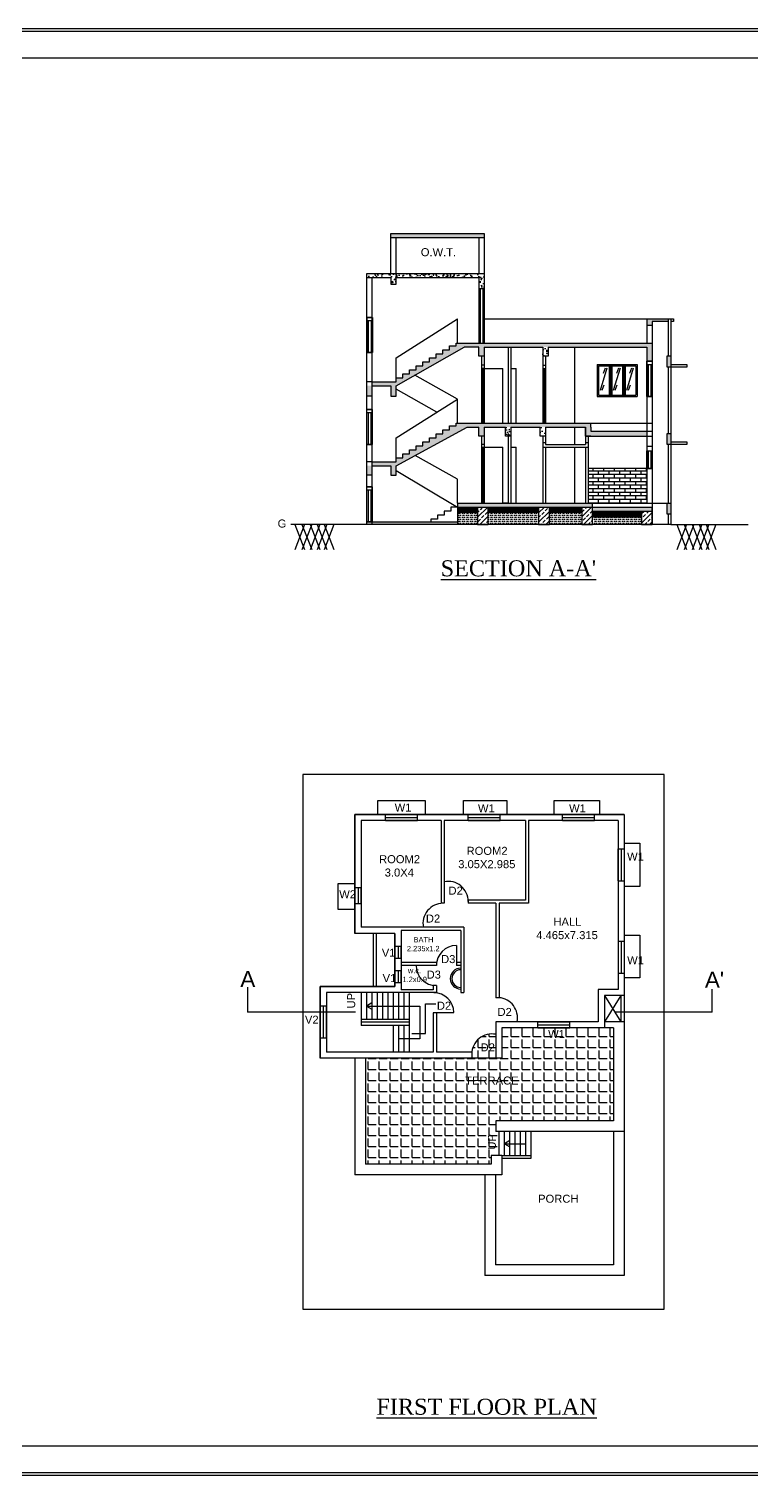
# Model space of a CAD drawing. Header units: inches. Extents: x -5145 to -5044, y 5307 to 5361.
# Drawn here: x -5115.1 to -5088, y 5306.5 to 5360.7 of the extents above; entities that cross this region are included whole.
import ezdxf

# ---------------------------------------------------------------- set-up
doc = ezdxf.new("R2010")
doc.units = ezdxf.units.IN
doc.header["$MEASUREMENT"] = 0
doc.linetypes.add('ACAD_ISO02W100', pattern=[15, 12, -3])
doc.linetypes.add('ACAD_ISO08W100', pattern=[36, 24, -3, 6, -3])
doc.layers.add('Layer1', color=10, linetype='Continuous', lineweight=25)
doc.styles.get("Standard").update_dxf_attribs({"font": 'arial.ttf'})
pattern_1 = [(50, (-5270.7485, 5328.673), (7.1726, -0.62752), [0.75, -8.25]), (355, (-5270.7485, 5328.673), (-1.3875, 7.52192), [0.6, -6.6]), (100.4514, (-5270.151, 5328.621), (5.7851, 6.8944), [0.6374, -7.01142]), (46.184, (-5270.7485, 5330.673), (10.6724, -1.6552), [1.125, -12.375]), (96.6356, (-5269.859, 5330.535), (9.3466, 9.7412), [0.9561, -10.51714]), (351.184, (-5270.749, 5330.673), (9.3466, 9.7412), [0.9, -9.9]), (21, (-5269.7485, 5330.173), (5.96907, -4.02619), [0.75, -8.25]), (326, (-5269.7485, 5330.173), (2.43315, 7.2515), [0.6, -6.6]), (71.4514, (-5269.251, 5329.8375), (8.40222, 3.2253), [0.6374, -7.01142]), (37.5, (-5270.7485, 5328.673), (0.1216, 3.32894), [0, -6.52, 0, -6.7, 0, -6.625]), (7.5, (-5270.7485, 5328.673), (2.630695, 3.94412), [0, -3.82, 0, -6.37, 0, -2.525]), (327.5, (-5272.9785, 5328.673), (5.338224, -0.22555), [0, -2.5, 0, -7.8, 0, -10.35]), (317.5, (-5273.9785, 5328.673), (5.83186, 1.00105), [0, -3.25, 0, -5.18, 0, -7.35])]
pattern_2 = [(50, (-5270.74852, 5328.67306), (0.3586301, -0.03137607), [0.0375, -0.4125]), (355, (-5270.74852, 5328.67306), (-0.0693757, 0.3760961), [0.03, -0.33]), (100.45144, (-5270.71863, 5328.67045), (0.2892544, 0.34472), [0.0318701, -0.35057106]), (46.1842, (-5270.7485, 5328.77306), (0.5336207, -0.0827596), [0.05625, -0.61875]), (96.63564, (-5270.70405, 5328.76616), (0.467331, 0.4870593), [0.0478052, -0.5258569]), (351.18416, (-5270.7485, 5328.77306), (0.467331, 0.4870593), [0.045, -0.495]), (21, (-5270.69852, 5328.74806), (0.29845353, -0.20130945), [0.0375, -0.4125]), (326, (-5270.69852, 5328.74806), (0.1216577, 0.362575), [0.03, -0.33]), (71.45144, (-5270.67365, 5328.7313), (0.4201112, 0.1612656), [0.0318701, -0.35057106]), (37.5, (-5270.74852, 5328.67306), (0.00607993, 0.16644693), [0, -0.326, 0, -0.335, 0, -0.33125]), (7.5, (-5270.74852, 5328.67306), (0.13153477, 0.19720586), [0, -0.191, 0, -0.3185, 0, -0.12625]), (327.5, (-5270.86002, 5328.67306), (0.26691122, -0.01127744), [0, -0.125, 0, -0.39, 0, -0.5175]), (317.5, (-5270.91002, 5328.67306), (0.29159308, 0.0500525), [0, -0.1625, 0, -0.259, 0, -0.3675])]

msp = doc.modelspace()

# ---------------------------------------------------------------- hatches: boundary and pattern name
at = {"lineweight": -2}
h = msp.add_hatch(dxfattribs=at)
h.set_pattern_fill('AR-CONC', color=256, scale=0.05)
h.set_pattern_definition(pattern_2)
h.paths.add_polyline_path([(-5091.731, 5349.73), (-5091.131, 5349.73), (-5091.131, 5349.83), (-5091.931, 5349.83), (-5091.931, 5349.59), (-5091.731, 5349.59)])
h.paths.add_polyline_path([(-5094.028, 5345.93), (-5099.03, 5345.93), (-5099.075, 5345.931), (-5099.075, 5345.831), (-5099.325, 5345.831), (-5099.325, 5345.681), (-5099.575, 5345.681), (-5099.575, 5345.531), (-5099.825, 5345.531), (-5099.825, 5345.381), (-5100.075, 5345.381), (-5100.075, 5345.231), (-5100.325, 5345.231), (-5100.325, 5345.081), (-5100.575, 5345.081), (-5100.575, 5344.931), (-5100.825, 5344.931), (-5100.825, 5344.781), (-5101.075, 5344.781), (-5101.075, 5344.631), (-5101.325, 5344.631), (-5101.325, 5344.481), (-5101.325, 5344.48), (-5102.23, 5344.48), (-5102.23, 5344.33), (-5101.525, 5344.33), (-5101.525, 5343.98), (-5101.325, 5343.98), (-5101.325, 5344.33), (-5098.674, 5345.78), (-5098.228, 5345.78), (-5098.228, 5345.437), (-5098.028, 5345.437), (-5098.028, 5345.78), (-5097.23, 5345.78), (-5097.23, 5345.781), (-5097.03, 5345.781), (-5097.03, 5345.78), (-5095.93, 5345.78), (-5095.93, 5345.781), (-5095.73, 5345.781), (-5095.73, 5345.78), (-5094.228, 5345.78), (-5094.228, 5345.436), (-5091.931, 5345.436), (-5091.931, 5345.63), (-5094.028, 5345.63), (-5094.028, 5345.78)])
h.paths.add_polyline_path([(-5091.031, 5348.444), (-5091.167, 5348.444), (-5091.167, 5348.03), (-5091.031, 5348.03)])
h.paths.add_polyline_path([(-5091.031, 5345.543), (-5091.167, 5345.543), (-5091.167, 5345.13), (-5091.031, 5345.13)])
h.paths.add_polyline_path([(-5091.031, 5342.93), (-5091.167, 5342.93), (-5091.167, 5342.517), (-5091.031, 5342.517)])
h.paths.add_polyline_path([(-5093.968, 5342.93), (-5099.03, 5342.93), (-5099.03, 5342.78), (-5093.968, 5342.78)])
h.paths.add_polyline_path([(-5091.731, 5342.78), (-5093.968, 5342.78), (-5093.968, 5342.63), (-5091.731, 5342.63)])
h.paths.add_polyline_path([(-5099.03, 5342.23), (-5102.228, 5342.23), (-5102.228, 5342.229), (-5102.23, 5342.13), (-5099.03, 5342.13)])
h.paths.add_polyline_path([(-5102.23, 5342.229), (-5102.43, 5342.229), (-5102.43, 5342.13), (-5102.23, 5342.13)])
h.paths.add_polyline_path([(-5102.23, 5344.33), (-5102.43, 5344.33), (-5102.43, 5343.98), (-5102.23, 5343.98)])
h.paths.add_polyline_path([(-5102.23, 5347.33), (-5102.43, 5347.33), (-5102.43, 5346.938), (-5102.23, 5346.938)])
h.paths.add_polyline_path([(-5098.03, 5353.03), (-5101.53, 5353.03), (-5101.53, 5352.88), (-5098.03, 5352.88)])
h = msp.add_hatch(dxfattribs=at)
h.set_pattern_fill('AR-CONC', color=256)
h.set_pattern_definition(pattern_1)
h.paths.add_polyline_path([(-5098.03, 5351.53), (-5102.43, 5351.53), (-5102.43, 5351.38), (-5101.525, 5351.38), (-5101.525, 5351.13), (-5101.325, 5351.13), (-5101.325, 5351.38), (-5098.23, 5351.38), (-5098.23, 5350.979), (-5098.03, 5350.979)])
h = msp.add_hatch(dxfattribs=at)
h.set_pattern_fill('AR-CONC', color=256)
h.set_pattern_definition(pattern_1)
h.paths.add_polyline_path([(-5098.03, 5351.53), (-5102.43, 5351.53), (-5102.43, 5351.38), (-5101.525, 5351.38), (-5101.525, 5351.13), (-5101.325, 5351.13), (-5101.325, 5351.38), (-5098.23, 5351.38), (-5098.23, 5350.979), (-5098.03, 5350.979)])
h = msp.add_hatch(dxfattribs=at)
h.set_pattern_fill('AR-CONC', color=256, scale=0.05)
h.set_pattern_definition(pattern_2)
h.paths.add_polyline_path([(-5098.03, 5351.53), (-5102.43, 5351.53), (-5102.43, 5351.38), (-5101.525, 5351.38), (-5101.525, 5351.13), (-5101.325, 5351.13), (-5101.325, 5351.38), (-5098.23, 5351.38), (-5098.23, 5350.979), (-5098.03, 5350.979)])
h = msp.add_hatch(dxfattribs=at)
h.set_pattern_fill('AR-CONC', color=256, scale=0.05)
h.set_pattern_definition(pattern_2)
h.paths.add_polyline_path([(-5101.325, 5347.33), (-5098.785, 5348.78), (-5098.23, 5348.78), (-5098.23, 5348.436), (-5098.03, 5348.436), (-5098.03, 5348.78), (-5095.828, 5348.78), (-5095.828, 5348.781), (-5095.628, 5348.781), (-5091.931, 5348.78), (-5091.931, 5348.245), (-5091.731, 5348.245), (-5091.731, 5348.93), (-5099.03, 5348.93), (-5099.075, 5348.93), (-5099.075, 5348.83), (-5099.325, 5348.83), (-5099.325, 5348.68), (-5099.575, 5348.68), (-5099.575, 5348.53), (-5099.825, 5348.53), (-5099.825, 5348.38), (-5100.075, 5348.38), (-5100.075, 5348.23), (-5100.325, 5348.23), (-5100.325, 5348.08), (-5100.575, 5348.08), (-5100.575, 5347.93), (-5100.825, 5347.93), (-5100.825, 5347.78), (-5101.075, 5347.78), (-5101.075, 5347.63), (-5101.325, 5347.63), (-5101.325, 5347.48), (-5102.23, 5347.48), (-5102.23, 5347.33), (-5101.525, 5347.33), (-5101.525, 5346.938), (-5101.325, 5346.938)])
h = msp.add_hatch(dxfattribs=at)
h.set_pattern_fill('AR-CONC', color=256, scale=0.05)
h.set_pattern_definition(pattern_2)
h.paths.add_polyline_path([(-5097.03, 5345.78), (-5097.23, 5345.78), (-5097.23, 5345.437), (-5097.03, 5345.437)])
h.paths.add_polyline_path([(-5095.73, 5345.78), (-5095.93, 5345.78), (-5095.93, 5345.436), (-5095.73, 5345.436)])
h.paths.add_polyline_path([(-5095.628, 5348.78), (-5095.83, 5348.78), (-5095.83, 5348.436), (-5095.628, 5348.436)])
h = msp.add_hatch(dxfattribs=at)
h.set_pattern_fill('AR-BRSTD', color=256, scale=0.05)
h.set_pattern_definition([(0, (-5270.74852, 5328.67306), (0, 0.13335), []), (90, (-5270.74852, 5328.67306), (-0.2, 0.13335), [0.13335, -0.13335])])
h.paths.add_polyline_path([(-5091.931, 5344.23), (-5094.13, 5344.23), (-5094.13, 5342.93), (-5091.931, 5342.93)])
h = msp.add_hatch(dxfattribs=at)
h.set_pattern_fill('EARTH', color=256, scale=0.5)
h.set_pattern_definition([(0, (-5270.74852, 5328.67306), (0.125, 0.125), [0.125, -0.125]), (0, (-5270.74852, 5328.71994), (0.125, 0.125), [0.125, -0.125]), (0, (-5270.74852, 5328.76681), (0.125, 0.125), [0.125, -0.125]), (90, (-5270.7329, 5328.78244), (-0.125, 0.125), [0.125, -0.125]), (90, (-5270.68602, 5328.78244), (-0.125, 0.125), [0.125, -0.125]), (90, (-5270.63915, 5328.78244), (-0.125, 0.125), [0.125, -0.125])])
h.paths.add_polyline_path([(-5095.988, 5342.78), (-5097.879, 5342.78), (-5097.879, 5342.596), (-5095.988, 5342.596)])
h.paths.add_polyline_path([(-5094.368, 5342.78), (-5095.588, 5342.78), (-5095.588, 5342.596), (-5094.368, 5342.596)])
h.paths.add_polyline_path([(-5098.279, 5342.78), (-5099.03, 5342.78), (-5099.03, 5342.596), (-5098.279, 5342.596)])
h.paths.add_polyline_path([(-5092.131, 5342.63), (-5093.968, 5342.63), (-5093.968, 5342.411), (-5092.131, 5342.411)])
h = msp.add_hatch(dxfattribs=at)
h.set_pattern_fill('ANSI33', color=256)
h.set_pattern_definition([(45, (-5270.74852, 5328.67306), (-0.1767767, 0.1767767), []), (45, (-5270.57174, 5328.67306), (-0.1767767, 0.1767767), [0.125, -0.0625])])
h.paths.add_polyline_path([(-5095.588, 5342.78), (-5095.988, 5342.78), (-5095.988, 5342.13), (-5095.588, 5342.13)])
h.paths.add_polyline_path([(-5093.968, 5342.78), (-5094.368, 5342.78), (-5094.368, 5342.13), (-5093.968, 5342.13)])
h.paths.add_polyline_path([(-5091.731, 5342.63), (-5092.131, 5342.63), (-5092.131, 5342.13), (-5091.731, 5342.13)])
h.paths.add_polyline_path([(-5097.879, 5342.78), (-5098.279, 5342.78), (-5098.279, 5342.13), (-5097.879, 5342.13)])
h = msp.add_hatch(dxfattribs=at)
h.set_pattern_fill('MUDST', color=256, scale=0.3)
h.set_pattern_definition([(0, (-5270.74852, 5328.67306), (0.15, 0.075), [0.075, -0.075, 0, -0.075, 0, -0.075])])
h.paths.add_polyline_path([(-5098.279, 5342.596), (-5099.03, 5342.596), (-5099.03, 5342.13), (-5098.279, 5342.13)])
h.paths.add_polyline_path([(-5095.988, 5342.596), (-5097.879, 5342.596), (-5097.879, 5342.13), (-5095.988, 5342.13)])
h.paths.add_polyline_path([(-5094.368, 5342.596), (-5095.588, 5342.596), (-5095.588, 5342.13), (-5094.368, 5342.13)])
h.paths.add_polyline_path([(-5092.131, 5342.411), (-5093.968, 5342.411), (-5093.968, 5342.13), (-5092.131, 5342.13)])
h = msp.add_hatch()
h.set_pattern_fill('ANGLE', color=256, scale=1.5)
h.set_pattern_definition([(0, (-5179.10756, 5325.82724), (0, 0.4125), [0.3, -0.1125]), (90, (-5179.10756, 5325.82724), (-0.4125, 3e-17), [0.3, -0.1125])])
h.paths.add_polyline_path([(-5102.473, 5322.121), (-5102.473, 5318.151), (-5097.763, 5318.151), (-5097.763, 5318.481), (-5097.463, 5318.481), (-5097.463, 5319.381), (-5097.593, 5319.381), (-5097.593, 5319.781), (-5093.183, 5319.781), (-5093.183, 5323.261), (-5094.823, 5323.261), (-5094.823, 5323.259), (-5096.023, 5323.259), (-5097.363, 5323.261), (-5097.363, 5322.121), (-5097.593, 5322.121), (-5097.593, 5323.019, 0.473734), (-5098.493, 5322.283), (-5098.493, 5322.121)])
h.paths.add_polyline_path([(-5098.271, 5322.216), (-5097.586, 5322.216), (-5097.586, 5322.834), (-5098.271, 5322.834)], flags=24)
h.paths.add_polyline_path([(-5095.714, 5322.719), (-5094.935, 5322.719), (-5094.935, 5323.337), (-5095.714, 5323.337)], flags=9)
h.paths.add_polyline_path([(-5098.827, 5320.969), (-5096.674, 5320.969), (-5096.674, 5321.587), (-5098.827, 5321.587)], flags=24)
h.paths.add_polyline_path([(-5097.429, 5318.588), (-5097.429, 5319.321), (-5098.048, 5319.321), (-5098.048, 5318.588)], flags=25)

# ---------------------------------------------------------------- linework, layer by layer
for p, q in [((-5101.53, 5351.53), (-5101.53, 5353.03)), ((-5101.53, 5353.03), (-5098.03, 5353.03)), ((-5098.03, 5353.03), (-5098.03, 5348.93)), ((-5101.53, 5352.88), (-5098.03, 5352.88)), ((-5101.33, 5351.53), (-5101.33, 5352.88)), ((-5098.23, 5352.88), (-5098.23, 5351.53)), ((-5102.43, 5342.13), (-5102.43, 5351.53)), ((-5102.43, 5351.53), (-5098.03, 5351.53)), ((-5102.43, 5351.38), (-5101.525, 5351.38)), ((-5102.23, 5342.13), (-5102.23, 5351.38)), ((-5101.525, 5351.38), (-5101.525, 5351.13)), ((-5101.325, 5351.38), (-5098.23, 5351.38)), ((-5101.325, 5351.13), (-5101.325, 5351.38)), ((-5098.23, 5351.38), (-5098.23, 5348.93)), ((-5101.525, 5351.13), (-5101.325, 5351.13)), ((-5098.23, 5350.979), (-5098.03, 5350.979)), ((-5098.18, 5350.979), (-5098.18, 5348.93)), ((-5098.078, 5350.979), (-5098.078, 5348.93)), ((-5102.222, 5349.885), (-5102.422, 5349.885)), ((-5102.422, 5349.771), (-5102.222, 5349.771)), ((-5102.375, 5349.771), (-5102.375, 5348.571)), ((-5102.269, 5349.771), (-5102.269, 5348.571)), ((-5101.325, 5348.38), (-5099.03, 5349.83)), ((-5099.03, 5348.93), (-5099.03, 5349.83)), ((-5099.03, 5349.83), (-5099.03, 5349.83)), ((-5098.03, 5349.83), (-5090.93, 5349.83)), ((-5091.931, 5349.83), (-5091.931, 5348.93)), ((-5091.131, 5349.73), (-5091.731, 5349.73)), ((-5091.731, 5349.73), (-5091.731, 5342.13)), ((-5091.131, 5349.83), (-5091.131, 5348.444)), ((-5091.031, 5349.83), (-5091.031, 5342.13)), ((-5090.93, 5349.73), (-5091.031, 5349.73)), ((-5090.93, 5349.83), (-5090.93, 5349.73)), ((-5091.731, 5349.59), (-5091.931, 5349.59)), ((-5101.325, 5347.33), (-5098.785, 5348.78)), ((-5099.03, 5348.93), (-5091.731, 5348.93)), ((-5098.23, 5348.78), (-5098.785, 5348.78)), ((-5098.23, 5348.436), (-5098.23, 5348.78)), ((-5098.03, 5348.78), (-5098.03, 5345.93)), ((-5098.03, 5348.78), (-5095.83, 5348.78)), ((-5098.03, 5348.78), (-5098.03, 5348.436)), ((-5097.13, 5348.78), (-5097.13, 5345.93)), ((-5097.03, 5348.78), (-5097.03, 5345.93)), ((-5095.83, 5348.78), (-5095.83, 5345.93)), ((-5095.628, 5348.78), (-5091.931, 5348.78)), ((-5094.632, 5345.93), (-5094.632, 5348.78)), ((-5091.931, 5348.78), (-5091.931, 5342.93)), ((-5102.422, 5348.571), (-5102.222, 5348.571)), ((-5101.325, 5347.48), (-5101.325, 5348.38)), ((-5098.03, 5348.436), (-5098.23, 5348.436)), ((-5098.13, 5348.436), (-5098.13, 5345.93)), ((-5098.03, 5348.097), (-5098.13, 5348.097)), ((-5095.83, 5348.097), (-5095.73, 5348.097)), ((-5095.73, 5348.436), (-5095.73, 5345.93)), ((-5093.801, 5348.13), (-5093.801, 5346.93)), ((-5093.801, 5348.13), (-5092.301, 5348.13)), ((-5092.301, 5348.13), (-5092.301, 5346.93)), ((-5091.731, 5348.245), (-5091.931, 5348.245)), ((-5091.931, 5348.13), (-5091.731, 5348.13)), ((-5091.884, 5348.13), (-5091.884, 5346.93)), ((-5091.779, 5348.13), (-5091.779, 5346.93)), ((-5091.03, 5348.13), (-5090.43, 5348.13)), ((-5090.43, 5348.13), (-5090.43, 5348.03)), ((-5099.03, 5346.83), (-5100.63, 5347.727)), ((-5098.03, 5347.98), (-5098.13, 5347.98)), ((-5098.08, 5347.98), (-5098.08, 5345.93)), ((-5098.03, 5347.98), (-5097.33, 5347.98)), ((-5097.33, 5345.93), (-5097.33, 5347.98)), ((-5097.03, 5347.98), (-5096.83, 5347.98)), ((-5096.83, 5345.93), (-5096.83, 5347.98)), ((-5095.83, 5347.976), (-5095.73, 5347.976)), ((-5095.78, 5347.976), (-5095.78, 5345.93)), ((-5093.751, 5348.08), (-5092.351, 5348.08)), ((-5093.751, 5348.08), (-5093.751, 5346.98)), ((-5093.435, 5347.992), (-5093.688, 5347.154)), ((-5093.497, 5347.992), (-5093.573, 5347.785)), ((-5093.351, 5348.08), (-5093.351, 5346.98)), ((-5093.301, 5348.08), (-5093.301, 5346.98)), ((-5093.251, 5348.08), (-5093.251, 5346.98)), ((-5092.937, 5347.992), (-5093.19, 5347.154)), ((-5093, 5347.992), (-5093.075, 5347.785)), ((-5092.851, 5348.08), (-5092.851, 5346.98)), ((-5092.801, 5348.08), (-5092.801, 5346.98)), ((-5092.751, 5348.08), (-5092.751, 5346.98)), ((-5092.441, 5347.992), (-5092.694, 5347.154)), ((-5092.504, 5347.992), (-5092.579, 5347.785)), ((-5092.351, 5348.08), (-5092.351, 5346.98)), ((-5091.131, 5348.03), (-5091.131, 5345.543)), ((-5090.43, 5348.03), (-5091.03, 5348.03)), ((-5102.23, 5347.48), (-5102.43, 5347.48)), ((-5102.23, 5347.48), (-5101.325, 5347.48)), ((-5102.23, 5347.33), (-5101.525, 5347.33)), ((-5101.525, 5347.33), (-5101.525, 5346.938)), ((-5101.325, 5346.938), (-5101.325, 5347.33)), ((-5099.799, 5346.344), (-5101.325, 5347.199)), ((-5093.55, 5347.356), (-5093.626, 5347.149)), ((-5093.052, 5347.356), (-5093.128, 5347.149)), ((-5092.556, 5347.356), (-5092.632, 5347.149)), ((-5102.23, 5346.938), (-5102.43, 5346.938)), ((-5101.525, 5346.938), (-5101.325, 5346.938)), ((-5101.325, 5345.38), (-5099.03, 5346.83)), ((-5099.03, 5345.93), (-5099.03, 5346.83)), ((-5093.801, 5346.93), (-5092.301, 5346.93)), ((-5093.751, 5346.98), (-5092.351, 5346.98)), ((-5091.931, 5346.93), (-5091.731, 5346.93)), ((-5102.227, 5346.438), (-5102.427, 5346.438)), ((-5102.427, 5346.324), (-5102.227, 5346.324)), ((-5102.379, 5346.324), (-5102.379, 5345.124)), ((-5102.274, 5346.324), (-5102.274, 5345.124)), ((-5099.03, 5345.93), (-5091.731, 5345.93)), ((-5094.028, 5345.78), (-5094.028, 5345.93)), ((-5101.325, 5344.33), (-5098.674, 5345.78)), ((-5098.674, 5345.78), (-5098.228, 5345.78)), ((-5098.13, 5345.437), (-5098.13, 5342.93)), ((-5098.03, 5345.437), (-5098.03, 5342.93)), ((-5098.028, 5345.78), (-5097.23, 5345.78)), ((-5097.13, 5345.437), (-5097.13, 5342.93)), ((-5097.03, 5345.78), (-5097.03, 5342.93)), ((-5097.03, 5345.78), (-5095.93, 5345.78)), ((-5095.83, 5345.436), (-5095.83, 5342.93)), ((-5095.73, 5345.78), (-5095.73, 5345.13)), ((-5095.73, 5345.78), (-5094.23, 5345.78)), ((-5094.632, 5345.13), (-5094.632, 5345.78)), ((-5094.23, 5345.78), (-5094.23, 5345.13)), ((-5094.228, 5345.436), (-5094.228, 5345.78)), ((-5094.028, 5345.436), (-5094.228, 5345.436)), ((-5094.228, 5345.436), (-5091.731, 5345.436)), ((-5094.13, 5345.436), (-5094.13, 5342.93)), ((-5094.028, 5345.78), (-5094.028, 5345.63)), ((-5094.028, 5345.63), (-5091.731, 5345.63)), ((-5102.427, 5345.124), (-5102.227, 5345.124)), ((-5101.325, 5344.48), (-5101.325, 5345.38)), ((-5098.03, 5345.132), (-5098.13, 5345.132)), ((-5098.13, 5345.03), (-5097.33, 5345.03)), ((-5098.078, 5345.03), (-5098.078, 5342.93)), ((-5097.33, 5342.93), (-5097.33, 5345.03)), ((-5097.03, 5345.03), (-5096.83, 5345.03)), ((-5096.83, 5342.93), (-5096.83, 5345.03)), ((-5095.73, 5345.188), (-5095.83, 5345.188)), ((-5095.83, 5345.03), (-5094.13, 5345.03)), ((-5095.73, 5345.13), (-5094.23, 5345.13)), ((-5095.73, 5345.03), (-5095.73, 5342.93)), ((-5094.632, 5342.93), (-5094.632, 5345.03)), ((-5094.13, 5345.188), (-5094.23, 5345.188)), ((-5094.23, 5345.03), (-5094.23, 5342.93)), ((-5091.931, 5345.067), (-5091.731, 5345.067)), ((-5091.884, 5344.891), (-5091.884, 5344.23)), ((-5091.779, 5344.891), (-5091.779, 5344.23)), ((-5091.131, 5345.13), (-5091.131, 5342.93)), ((-5091.03, 5345.23), (-5090.43, 5345.23)), ((-5090.43, 5345.13), (-5091.03, 5345.13)), ((-5090.43, 5345.23), (-5090.43, 5345.13)), ((-5102.23, 5344.48), (-5102.43, 5344.48)), ((-5102.23, 5344.48), (-5101.325, 5344.48)), ((-5102.23, 5344.33), (-5101.525, 5344.33)), ((-5101.525, 5344.33), (-5101.525, 5343.98)), ((-5101.325, 5343.98), (-5101.325, 5344.33)), ((-5099.03, 5343.83), (-5100.623, 5344.714)), ((-5102.23, 5343.98), (-5102.43, 5343.98)), ((-5101.525, 5343.98), (-5101.325, 5343.98)), ((-5101.325, 5344.155), (-5099.03, 5342.78)), ((-5099.03, 5342.93), (-5099.03, 5343.83)), ((-5091.931, 5344.23), (-5094.13, 5344.23)), ((-5091.931, 5344.23), (-5091.731, 5344.23)), ((-5102.228, 5343.544), (-5102.428, 5343.544)), ((-5102.428, 5343.429), (-5102.228, 5343.429)), ((-5102.381, 5343.429), (-5102.381, 5342.229)), ((-5102.275, 5343.429), (-5102.275, 5342.229)), ((-5099.03, 5342.93), (-5091.031, 5342.93)), ((-5099.03, 5342.93), (-5099.03, 5342.13)), ((-5099.03, 5342.78), (-5091.731, 5342.78)), ((-5098.279, 5342.78), (-5097.879, 5342.78)), ((-5097.13, 5342.93), (-5097.33, 5342.93)), ((-5097.03, 5342.93), (-5096.83, 5342.93)), ((-5095.988, 5342.78), (-5095.588, 5342.78)), ((-5094.368, 5342.78), (-5093.968, 5342.78)), ((-5102.43, 5342.23), (-5099.03, 5342.23)), ((-5102.428, 5342.229), (-5102.228, 5342.229)), ((-5099.03, 5342.596), (-5098.279, 5342.596)), ((-5097.879, 5342.596), (-5095.988, 5342.596)), ((-5095.588, 5342.596), (-5094.368, 5342.596)), ((-5093.968, 5342.63), (-5091.731, 5342.63)), ((-5093.968, 5342.411), (-5092.131, 5342.411)), ((-5091.131, 5342.517), (-5091.131, 5342.13)), ((-5102.43, 5342.13), (-5105.28, 5342.13)), ((-5105.13, 5342.13), (-5104.765, 5341.186)), ((-5104.765, 5342.13), (-5105.13, 5341.174)), ((-5104.859, 5342.13), (-5104.494, 5341.186)), ((-5104.494, 5342.13), (-5104.859, 5341.174)), ((-5104.556, 5342.13), (-5104.191, 5341.186)), ((-5104.191, 5342.13), (-5104.556, 5341.174)), ((-5104.292, 5342.13), (-5103.927, 5341.186)), ((-5103.927, 5342.13), (-5104.292, 5341.174)), ((-5104.033, 5342.13), (-5103.668, 5341.186)), ((-5103.668, 5342.13), (-5104.033, 5341.174)), ((-5091.03, 5342.13), (-5102.43, 5342.13)), ((-5091.731, 5342.13), (-5092.131, 5342.13)), ((-5091.03, 5342.13), (-5088.14, 5342.13)), ((-5090.807, 5342.13), (-5090.442, 5341.186)), ((-5090.442, 5342.13), (-5090.807, 5341.174)), ((-5090.536, 5342.13), (-5090.171, 5341.186)), ((-5090.171, 5342.13), (-5090.536, 5341.174)), ((-5090.233, 5342.13), (-5089.868, 5341.186)), ((-5089.868, 5342.13), (-5090.233, 5341.174)), ((-5089.969, 5342.13), (-5089.604, 5341.186)), ((-5089.604, 5342.13), (-5089.969, 5341.174)), ((-5089.71, 5342.13), (-5089.345, 5341.186)), ((-5089.345, 5342.13), (-5089.71, 5341.174))]:
    msp.add_line(p, q, dxfattribs=at)
for p, q in [((-5104.823, 5332.761), (-5104.823, 5327.031)), ((-5091.283, 5332.761), (-5104.823, 5332.761)), ((-5091.283, 5312.721), (-5091.283, 5332.761)), ((-5102.873, 5331.261), (-5102.873, 5326.801)), ((-5096.363, 5331.261), (-5102.873, 5331.261)), ((-5102.643, 5331.031), (-5102.643, 5327.031)), ((-5099.643, 5331.031), (-5102.643, 5331.031)), ((-5101.729, 5331.259), (-5100.529, 5331.259)), ((-5101.729, 5331.029), (-5101.729, 5331.259)), ((-5101.729, 5331.149), (-5100.529, 5331.149)), ((-5101.729, 5331.029), (-5100.529, 5331.029)), ((-5100.529, 5331.029), (-5100.529, 5331.259)), ((-5099.643, 5331.031), (-5099.643, 5327.931)), ((-5099.528, 5331.031), (-5099.528, 5327.931)), ((-5096.478, 5331.031), (-5099.528, 5331.031)), ((-5098.628, 5331.028), (-5098.628, 5331.258)), ((-5098.628, 5331.258), (-5097.428, 5331.258)), ((-5098.628, 5331.148), (-5097.428, 5331.148)), ((-5098.628, 5331.028), (-5097.428, 5331.028)), ((-5097.428, 5331.028), (-5097.428, 5331.258)), ((-5096.478, 5331.031), (-5096.478, 5328.046)), ((-5095.463, 5331.261), (-5096.363, 5331.261)), ((-5096.363, 5331.031), (-5096.363, 5327.931)), ((-5093.013, 5331.031), (-5096.363, 5331.031)), ((-5092.783, 5331.261), (-5095.463, 5331.261)), ((-5095.095, 5331.258), (-5093.895, 5331.258)), ((-5095.095, 5331.028), (-5095.095, 5331.258)), ((-5095.095, 5331.148), (-5093.895, 5331.148)), ((-5095.095, 5331.028), (-5093.895, 5331.028)), ((-5093.895, 5331.028), (-5093.895, 5331.258)), ((-5093.013, 5331.031), (-5093.013, 5324.701)), ((-5092.783, 5331.261), (-5092.783, 5323.491)), ((-5093.016, 5329.969), (-5093.016, 5328.769)), ((-5093.016, 5329.969), (-5092.786, 5329.969)), ((-5092.896, 5329.969), (-5092.896, 5328.769)), ((-5092.786, 5329.969), (-5092.786, 5328.769)), ((-5093.016, 5328.769), (-5092.786, 5328.769)), ((-5102.879, 5328.523), (-5102.879, 5327.923)), ((-5102.879, 5328.523), (-5102.649, 5328.523)), ((-5102.759, 5328.523), (-5102.759, 5327.923)), ((-5102.649, 5328.523), (-5102.649, 5327.923)), ((-5098.628, 5328.046), (-5098.628, 5327.931)), ((-5096.478, 5328.046), (-5098.628, 5328.046)), ((-5102.879, 5327.923), (-5102.649, 5327.923)), ((-5099.528, 5327.931), (-5099.643, 5327.931)), ((-5097.593, 5327.931), (-5098.628, 5327.931)), ((-5097.593, 5327.931), (-5097.593, 5324.391)), ((-5097.473, 5327.931), (-5097.473, 5324.391)), ((-5096.363, 5327.931), (-5097.473, 5327.931)), ((-5104.823, 5327.031), (-5104.823, 5320.395)), ((-5098.788, 5327.031), (-5102.643, 5327.031)), ((-5098.788, 5327.031), (-5098.788, 5324.581)), ((-5101.373, 5326.801), (-5102.873, 5326.801)), ((-5102.193, 5326.801), (-5102.193, 5324.811)), ((-5102.073, 5326.801), (-5102.073, 5324.811)), ((-5101.373, 5326.801), (-5101.373, 5324.811)), ((-5101.143, 5326.916), (-5101.143, 5324.691)), ((-5098.908, 5326.916), (-5101.143, 5326.916)), ((-5098.908, 5326.916), (-5098.908, 5324.581)), ((-5093.014, 5326.507), (-5093.014, 5325.307)), ((-5093.014, 5326.507), (-5092.784, 5326.507)), ((-5092.894, 5326.507), (-5092.894, 5325.307)), ((-5092.784, 5326.507), (-5092.784, 5325.307)), ((-5101.378, 5326.323), (-5101.378, 5325.873)), ((-5101.378, 5326.323), (-5101.148, 5326.323)), ((-5101.378, 5325.873), (-5101.148, 5325.873)), ((-5101.258, 5326.323), (-5101.258, 5325.873)), ((-5101.148, 5326.323), (-5101.148, 5325.873)), ((-5099.073, 5326.347), (-5099.073, 5325.596)), ((-5101.378, 5325.41), (-5101.378, 5324.96)), ((-5101.378, 5325.41), (-5101.148, 5325.41)), ((-5101.258, 5325.41), (-5101.258, 5324.96)), ((-5101.148, 5325.41), (-5101.148, 5324.96)), ((-5099.823, 5325.716), (-5101.143, 5325.716)), ((-5099.823, 5325.596), (-5101.143, 5325.596)), ((-5099.823, 5325.716), (-5099.823, 5325.596)), ((-5098.908, 5325.716), (-5099.073, 5325.716)), ((-5098.908, 5325.596), (-5099.073, 5325.596)), ((-5101.373, 5324.811), (-5104.173, 5324.811)), ((-5104.173, 5324.811), (-5104.173, 5322.121)), ((-5101.378, 5324.96), (-5101.148, 5324.96)), ((-5099.943, 5324.846), (-5099.943, 5324.691)), ((-5099.823, 5324.846), (-5099.943, 5324.846)), ((-5099.823, 5324.846), (-5099.823, 5324.581)), ((-5093.014, 5325.307), (-5092.784, 5325.307)), ((-5103.943, 5324.581), (-5103.943, 5322.351)), ((-5099.823, 5324.581), (-5103.943, 5324.581)), ((-5102.643, 5324.581), (-5102.643, 5323.351)), ((-5102.443, 5324.581), (-5102.443, 5323.581)), ((-5102.243, 5324.581), (-5102.243, 5323.581)), ((-5102.043, 5324.581), (-5102.043, 5323.581)), ((-5101.843, 5324.581), (-5101.843, 5323.581)), ((-5101.643, 5324.581), (-5101.643, 5323.581)), ((-5101.443, 5324.581), (-5101.443, 5323.581)), ((-5101.243, 5324.581), (-5101.243, 5323.581)), ((-5099.943, 5324.691), (-5101.143, 5324.691)), ((-5101.043, 5324.581), (-5101.043, 5323.581)), ((-5100.843, 5324.581), (-5100.843, 5323.351)), ((-5098.908, 5324.581), (-5098.788, 5324.581)), ((-5097.473, 5324.391), (-5097.593, 5324.391)), ((-5093.753, 5324.701), (-5093.753, 5323.491)), ((-5093.013, 5324.701), (-5093.753, 5324.701)), ((-5093.523, 5324.471), (-5093.523, 5323.491)), ((-5092.783, 5324.471), (-5093.523, 5324.471)), ((-5092.903, 5324.471), (-5093.523, 5323.491)), ((-5093.523, 5324.471), (-5092.903, 5323.491)), ((-5092.903, 5324.471), (-5092.903, 5323.491)), ((-5104.184, 5324.089), (-5104.184, 5322.889)), ((-5104.184, 5324.089), (-5103.954, 5324.089)), ((-5104.064, 5324.089), (-5104.064, 5322.889)), ((-5103.954, 5324.089), (-5103.954, 5322.889)), ((-5102.443, 5324.081), (-5100.446, 5324.081)), ((-5100.446, 5324.081), (-5100.446, 5322.854)), ((-5100.231, 5323.054), (-5100.231, 5324.161)), ((-5100.231, 5324.161), (-5099.839, 5324.161)), ((-5099.943, 5323.831), (-5099.943, 5322.351)), ((-5099.169, 5323.831), (-5099.943, 5323.831)), ((-5099.823, 5323.831), (-5099.823, 5322.351)), ((-5100.843, 5323.581), (-5102.643, 5323.581)), ((-5100.843, 5323.471), (-5102.643, 5323.471)), ((-5100.843, 5323.351), (-5102.643, 5323.351)), ((-5101.443, 5323.351), (-5101.443, 5322.351)), ((-5101.243, 5323.351), (-5101.243, 5322.351)), ((-5101.043, 5323.351), (-5101.043, 5322.351)), ((-5100.843, 5323.351), (-5100.843, 5322.351)), ((-5097.593, 5323.491), (-5097.593, 5323.261)), ((-5093.753, 5323.491), (-5097.593, 5323.491)), ((-5097.593, 5323.261), (-5097.593, 5322.121)), ((-5095.853, 5323.261), (-5097.363, 5323.261)), ((-5097.363, 5323.261), (-5097.363, 5322.121)), ((-5096.023, 5323.489), (-5094.823, 5323.489)), ((-5096.023, 5323.259), (-5096.023, 5323.489)), ((-5096.023, 5323.379), (-5094.823, 5323.379)), ((-5096.023, 5323.259), (-5094.823, 5323.259)), ((-5093.183, 5323.261), (-5095.853, 5323.261)), ((-5094.823, 5323.259), (-5094.823, 5323.489)), ((-5092.783, 5323.491), (-5093.523, 5323.491)), ((-5093.183, 5323.261), (-5093.183, 5319.781)), ((-5092.783, 5323.491), (-5092.783, 5319.381)), ((-5104.184, 5322.889), (-5103.954, 5322.889)), ((-5100.446, 5322.854), (-5101.243, 5322.854)), ((-5100.736, 5323.054), (-5100.231, 5323.054)), ((-5098.493, 5322.121), (-5104.173, 5322.121)), ((-5099.943, 5322.351), (-5103.943, 5322.351)), ((-5102.873, 5322.121), (-5102.873, 5317.751)), ((-5102.473, 5322.121), (-5102.473, 5318.151)), ((-5098.908, 5322.351), (-5099.823, 5322.351)), ((-5098.493, 5322.351), (-5098.908, 5322.351)), ((-5098.493, 5322.351), (-5098.493, 5322.121)), ((-5097.363, 5322.121), (-5097.593, 5322.121)), ((-5104.823, 5320.937), (-5104.823, 5312.721)), ((-5093.183, 5319.781), (-5097.593, 5319.781)), ((-5097.593, 5319.781), (-5097.593, 5319.381)), ((-5092.783, 5319.381), (-5097.593, 5319.381)), ((-5097.463, 5318.481), (-5097.463, 5319.381)), ((-5097.263, 5318.481), (-5097.263, 5319.381)), ((-5097.063, 5318.481), (-5097.063, 5319.381)), ((-5096.863, 5318.481), (-5096.863, 5319.381)), ((-5096.663, 5318.481), (-5096.663, 5319.381)), ((-5096.463, 5318.481), (-5096.463, 5319.381)), ((-5096.263, 5318.381), (-5096.263, 5319.381)), ((-5093.183, 5319.381), (-5093.183, 5314.381)), ((-5092.783, 5319.381), (-5092.783, 5313.981)), ((-5097.263, 5318.921), (-5096.463, 5318.921)), ((-5097.763, 5318.481), (-5097.763, 5318.151)), ((-5097.363, 5318.481), (-5097.763, 5318.481)), ((-5097.363, 5318.481), (-5097.363, 5317.751)), ((-5097.363, 5318.481), (-5096.263, 5318.481)), ((-5097.363, 5318.381), (-5096.263, 5318.381)), ((-5097.363, 5317.751), (-5102.873, 5317.751)), ((-5097.763, 5318.151), (-5102.473, 5318.151)), ((-5098.003, 5317.751), (-5098.003, 5313.981)), ((-5097.603, 5317.751), (-5097.603, 5314.381)), ((-5092.783, 5313.981), (-5098.003, 5313.981)), ((-5093.183, 5314.381), (-5097.603, 5314.381)), ((-5104.823, 5312.721), (-5091.283, 5312.721))]:
    msp.add_line(p, q)
at = {"linetype": 'ACAD_ISO02W100'}
for p, q in [((-5102.015, 5331.782), (-5100.247, 5331.782)), ((-5102.015, 5331.261), (-5102.015, 5331.782)), ((-5100.247, 5331.782), (-5100.247, 5331.261)), ((-5098.811, 5331.261), (-5098.811, 5331.782)), ((-5098.811, 5331.782), (-5097.185, 5331.782)), ((-5097.185, 5331.782), (-5097.185, 5331.261)), ((-5095.401, 5331.782), (-5093.712, 5331.782)), ((-5095.401, 5331.261), (-5095.401, 5331.782)), ((-5093.712, 5331.782), (-5093.712, 5331.261)), ((-5092.783, 5330.19), (-5092.197, 5330.19)), ((-5092.197, 5330.19), (-5092.197, 5328.566)), ((-5103.499, 5327.7), (-5103.499, 5328.677)), ((-5103.499, 5328.677), (-5102.879, 5328.677)), ((-5092.197, 5328.566), (-5092.783, 5328.566)), ((-5102.873, 5327.7), (-5103.499, 5327.7)), ((-5092.783, 5326.742), (-5092.197, 5326.742)), ((-5092.197, 5326.742), (-5092.197, 5325.131)), ((-5092.197, 5325.131), (-5092.783, 5325.131))]:
    msp.add_line(p, q, dxfattribs=at)
at = {"linetype": 'ACAD_ISO08W100'}
for p, q in [((-5106.897, 5324.793), (-5106.897, 5323.853)), ((-5089.482, 5323.853), (-5089.482, 5324.709)), ((-5102.856, 5323.853), (-5106.897, 5323.853)), ((-5089.482, 5323.853), (-5093.118, 5323.853))]:
    msp.add_line(p, q, dxfattribs=at)
at = {"lineweight": -2}
for points in [[(-5044.225, 5360.702), (-5145.5, 5360.702), (-5145.5, 5306.5), (-5044.225, 5306.5)], [(-5044.325, 5360.602), (-5145.4, 5360.602), (-5145.4, 5306.6), (-5044.325, 5306.6)], [(-5045.325, 5359.602), (-5144.4, 5359.602), (-5144.4, 5307.6), (-5045.325, 5307.6)], [(-5102.422, 5349.885), (-5102.222, 5349.885), (-5102.222, 5348.571), (-5102.422, 5348.571)], [(-5091.931, 5348.245), (-5091.731, 5348.245), (-5091.731, 5346.93), (-5091.931, 5346.93)], [(-5091.03, 5348.03), (-5091.167, 5348.03), (-5091.167, 5348.444), (-5091.03, 5348.444)], [(-5102.427, 5346.438), (-5102.227, 5346.438), (-5102.227, 5345.124), (-5102.427, 5345.124)], [(-5091.03, 5345.13), (-5091.167, 5345.13), (-5091.167, 5345.543), (-5091.03, 5345.543)], [(-5091.931, 5344.891), (-5091.731, 5344.891), (-5091.731, 5344.23), (-5091.931, 5344.23)], [(-5102.428, 5343.544), (-5102.228, 5343.544), (-5102.228, 5342.229), (-5102.428, 5342.229)], [(-5091.03, 5342.517), (-5091.167, 5342.517), (-5091.167, 5342.93), (-5091.03, 5342.93)]]:
    msp.add_lwpolyline(points, close=True, dxfattribs=at)
for points in [[(-5101.325, 5347.48), (-5101.325, 5347.63), (-5101.075, 5347.63), (-5101.075, 5347.78), (-5100.825, 5347.78), (-5100.825, 5347.93), (-5100.575, 5347.93), (-5100.575, 5348.08), (-5100.325, 5348.08), (-5100.325, 5348.23), (-5100.075, 5348.23), (-5100.075, 5348.38), (-5099.825, 5348.38), (-5099.825, 5348.53), (-5099.575, 5348.53), (-5099.575, 5348.68), (-5099.325, 5348.68), (-5099.325, 5348.83), (-5099.075, 5348.83), (-5099.075, 5348.93), (-5099.03, 5348.93)], [(-5095.628, 5348.78), (-5095.628, 5348.436), (-5095.83, 5348.436)], [(-5101.325, 5344.481), (-5101.325, 5344.631), (-5101.075, 5344.631), (-5101.075, 5344.781), (-5100.825, 5344.781), (-5100.825, 5344.931), (-5100.575, 5344.931), (-5100.575, 5345.081), (-5100.325, 5345.081), (-5100.325, 5345.231), (-5100.075, 5345.231), (-5100.075, 5345.381), (-5099.825, 5345.381), (-5099.825, 5345.531), (-5099.575, 5345.531), (-5099.575, 5345.681), (-5099.325, 5345.681), (-5099.325, 5345.831), (-5099.075, 5345.831), (-5099.075, 5345.931), (-5099.03, 5345.931)], [(-5098.028, 5345.78), (-5098.028, 5345.437), (-5098.228, 5345.437), (-5098.228, 5345.781)], [(-5097.03, 5345.78), (-5097.03, 5345.437), (-5097.23, 5345.437), (-5097.23, 5345.78)], [(-5095.73, 5345.78), (-5095.73, 5345.436), (-5095.93, 5345.436), (-5095.93, 5345.78)], [(-5099.03, 5342.78), (-5099.28, 5342.78), (-5099.28, 5342.63), (-5099.53, 5342.63), (-5099.53, 5342.48), (-5099.78, 5342.48), (-5099.78, 5342.33), (-5100.03, 5342.33), (-5100.03, 5342.23)], [(-5098.279, 5342.78), (-5098.279, 5342.13), (-5097.879, 5342.13), (-5097.879, 5342.78)], [(-5095.988, 5342.78), (-5095.988, 5342.13), (-5095.588, 5342.13), (-5095.588, 5342.78)], [(-5094.368, 5342.78), (-5094.368, 5342.13), (-5093.968, 5342.13), (-5093.968, 5342.93)], [(-5092.131, 5342.63), (-5092.131, 5342.13), (-5091.731, 5342.13), (-5091.731, 5342.78)]]:
    msp.add_lwpolyline(points, dxfattribs=at)
for points in [[(-5102.243, 5324.196), (-5102.443, 5324.081), (-5102.243, 5323.965)], [(-5097.063, 5319.037), (-5097.263, 5318.921), (-5097.063, 5318.806)]]:
    msp.add_lwpolyline(points)
for centre, radius, start, end in [((-5099.38, 5328), 0.751, 0, 101.3746), ((-5099.574, 5327.178), 0.751, 90, 191.2941), ((-5099.073, 5325.596), 0.751, 90, 180), ((-5099.826, 5325.596), 0.751, 180, 270), ((-5098.908, 5325.107), 0.393, 90, 270), ((-5098.908, 5325.107), 0.331, 90, 270), ((-5099.073, 5325.596), 0.751, 266.9962, 267.0413), ((-5099.92, 5323.827), 0.751, 0.3195, 90), ((-5097.533, 5323.642), 0.751, 348.4051, 85.8366), ((-5097.742, 5322.283), 0.751, 78.6059, 180)]:
    msp.add_arc(centre, radius, start, end)
at = {"layer": 'Layer1'}
msp.add_lwpolyline([(-5102.873, 5331.261), (-5092.783, 5331.261), (-5092.783, 5324.471), (-5093.523, 5324.471), (-5093.523, 5323.261), (-5097.363, 5323.261), (-5097.363, 5322.121), (-5104.173, 5322.121), (-5104.173, 5324.811), (-5101.378, 5324.811), (-5101.373, 5326.801), (-5102.873, 5326.801), (-5102.873, 5331.261)], dxfattribs=at)

# ---------------------------------------------------------------- texts
at = {"attachment_point": 1}
for s, width, heights, insert, char_height in [('\\pi2.7565;O.W.T.', 6.78317, [0], (-5103.163, 5352.484), 0.3), ('\\pi3.2528;G', 6.78317, [0.812], (-5109.025, 5342.314), 0.3), ("\\pi3.302;{\\fBatang|b0|i0|c0|p18;\\LSECTION A-A'}", 12.42742, [0], (-5102.963, 5340.786), 0.6), ('\\pi3.1183;W1', 6.78317, [0.812], (-5104.503, 5331.669), 0.3), ('\\pi3.1183;W1', 6.78317, [0.812], (-5101.381, 5331.64), 0.3), ('\\pi3.1183;W1', 6.78317, [0.812], (-5097.966, 5331.64), 0.3), ('\\pi2.6507;ROOM2\\P\\pi2.8629;3.0X4', 6.78317, [0], (-5104.621, 5329.734), 0.3), ('\\pi2.6507;ROOM2\\P\\pi2.3368;3.05X2.985', 6.78317, [0], (-5101.34, 5330.047), 0.3), ('\\pi3.1183;W1', 6.78317, [0.812], (-5095.791, 5329.832), 0.3), ('\\pi3.0909;W2', 6.78317, [0.812], (-5106.554, 5328.419), 0.3), ('\\pi3.1509;D2', 6.78317, [0.812], (-5102.519, 5328.554), 0.3), ('\\pi3.1509;D2', 6.78317, [0.812], (-5103.365, 5327.51), 0.3), ('\\pi2.8917;HALL\\P\\pi2.2491;4.465x7.315', 6.78317, [0.812], (-5098.327, 5327.387), 0.3), ('\\pi3.0405;BATH\\P\\pi2.7894;2.235x1.2', 6.78317, [0], (-5103.717, 5326.667), 0.2), ('\\pi3.1747;V1', 6.78317, [0.812], (-5105.042, 5326.229), 0.3), ('\\pi3.1494;D3', 6.78317, [0.812], (-5102.795, 5325.989), 0.3), ('\\pi3.1183;W1', 6.78317, [0.812], (-5095.789, 5325.944), 0.3), ('\\pi3.1114;A', 6.78317, [0.812], (-5110.281, 5325.396), 0.6), ('\\pi3.1558;w.c.\\P\\pi2.9547;1.2x0.9', 6.78317, [0], (-5104.046, 5325.51), 0.2), ('\\pi3.1494;D3', 6.78317, [0.812], (-5103.338, 5325.408), 0.3), ("\\pi3.0517;A'", 6.78317, [0.812], (-5092.808, 5325.368), 0.6), ('\\pi3.1747;V1', 6.78317, [0.812], (-5105.012, 5325.277), 0.3), ('\\pi3.1509;D2', 6.78317, [0.812], (-5102.954, 5324.242), 0.3), ('\\pi3.1472;V2', 6.78317, [0.812], (-5107.896, 5323.719), 0.3), ('\\pi3.1509;D2', 6.78317, [0.812], (-5100.681, 5324.009), 0.3), ('\\pi3.1183;W1', 6.78317, [0.812], (-5098.752, 5323.184), 0.3), ('\\pi3.1509;D2', 6.78317, [0.812], (-5101.315, 5322.681), 0.3), ('\\pi2.4065;TERRACE', 6.78317, [0.812], (-5101.148, 5321.438), 0.3), ('\\pi2.6679;PORCH ', 6.78317, [0.812], (-5098.677, 5317.008), 0.3), ('\\pi2.2035;{\\fBatang|b0|i0|c0|p18;\\LFIRST FLOOR PLAN}', 12.42742, [0], (-5104.272, 5309.361), 0.6)]:
    msp.add_mtext_dynamic_manual_height_columns(s, width=width, gutter_width=1, heights=heights, dxfattribs=dict(at, insert=insert, char_height=char_height))
at = {"char_height": 0.3, "attachment_point": 1, "rotation": 90}
for insert in [(-5103.166, 5320.864), (-5097.893, 5315.57)]:
    msp.add_mtext_dynamic_manual_height_columns('\\pi3.1261;UP', width=6.78317, gutter_width=1, heights=[0.812], dxfattribs=dict(at, insert=insert))

doc.saveas('drawing.dxf')
